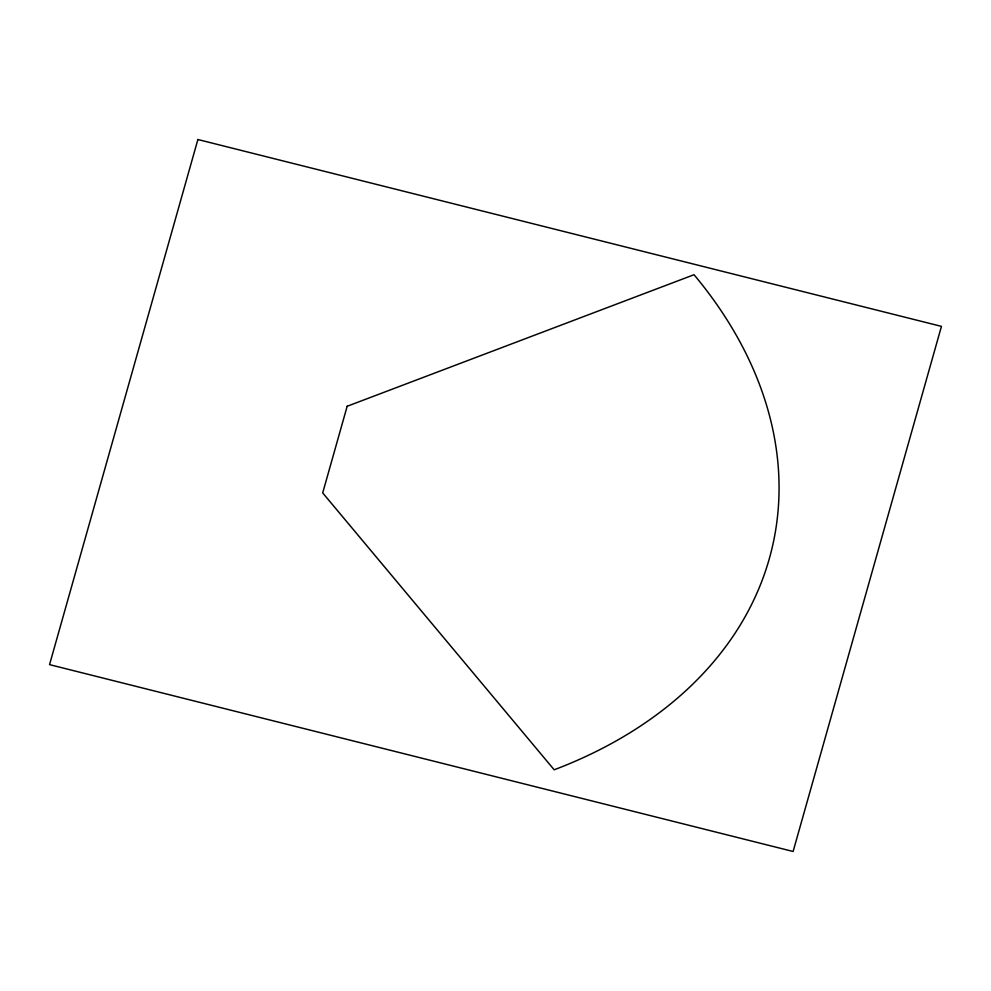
<?xml version="1.0" encoding="UTF-8"?>
<svg xmlns="http://www.w3.org/2000/svg" width="991" height="991" viewBox="0 0 991 991"><rect width="100%" height="100%" fill="white"/><g stroke="black" fill="none" stroke-linecap="round" stroke-linejoin="round"><path stroke-width="1.49" d="M197.89 139.52L49.55 664.627L793.11 851.48L941.45 326.373L197.89 139.52M347.172 406.273L322.694 492.911L554.18 769.796A511.344 363.462 12.4 0 0 694.034 274.718L347.172 406.273"/></g></svg>
